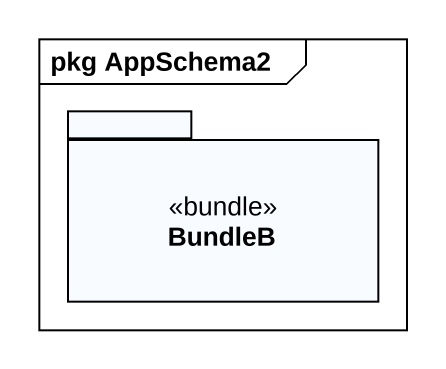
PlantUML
@startuml
mainframe pkg AppSchema2
package BundleB <<bundle>> {
}
@enduml
